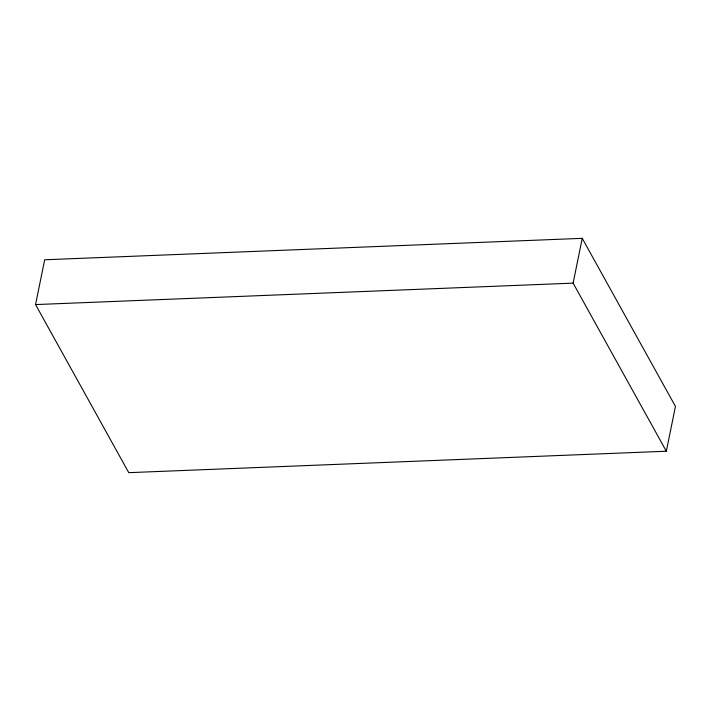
<?xml version="1.0" encoding="UTF-8"?>
<svg xmlns="http://www.w3.org/2000/svg" width="711" height="711" viewBox="0 0 711 711"><rect width="100%" height="100%" fill="white"/><g stroke="black" fill="none" stroke-linecap="round" stroke-linejoin="round"><path stroke-width="1.07" d="M35.55 304.575L44.669 259.773L582.229 238.336L675.45 406.425L666.331 451.227L128.771 472.664L35.55 304.575L573.119 283.138L666.331 451.227M573.119 283.138L582.229 238.336"/></g></svg>
